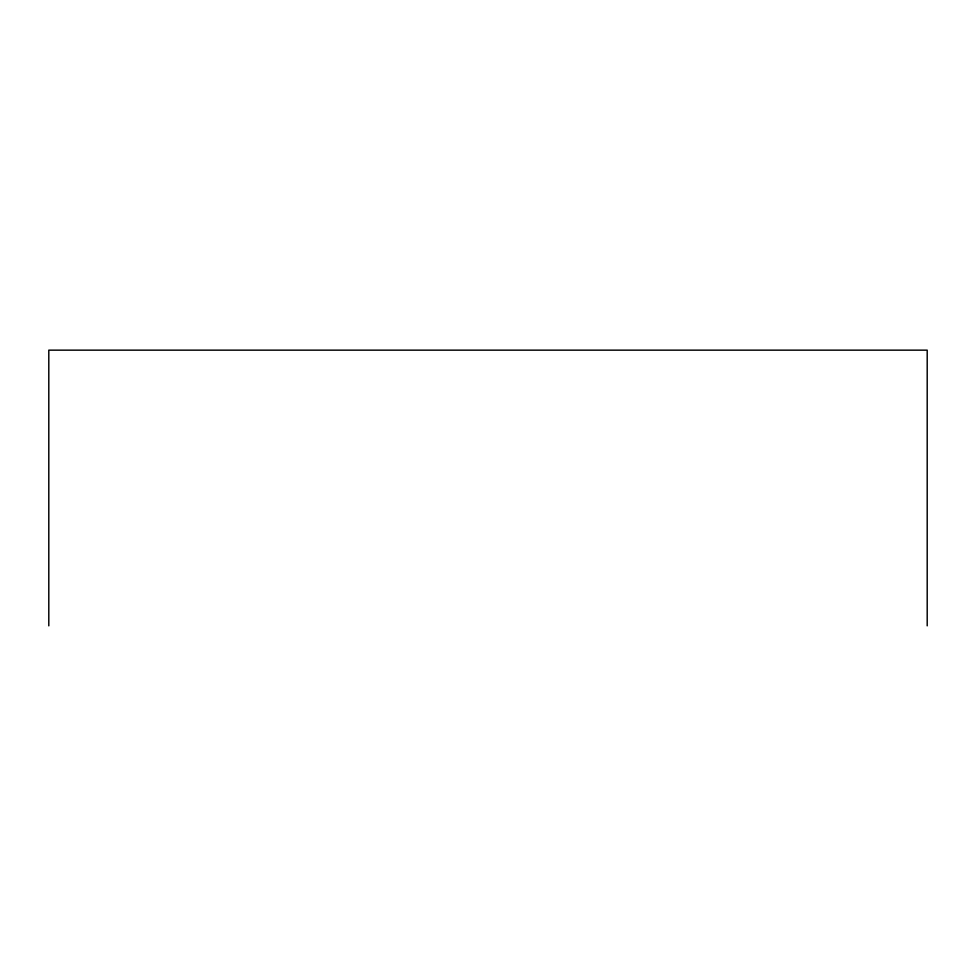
<?xml version="1.0" encoding="UTF-8"?>
<svg xmlns="http://www.w3.org/2000/svg" width="976" height="976" viewBox="0 0 976 976"><rect width="100%" height="100%" fill="white"/><g stroke="black" fill="none" stroke-linecap="round" stroke-linejoin="round"><path stroke-width="1.46" d="M927.2 625.848L927.2 350.152L48.8 350.152L48.8 625.848"/></g></svg>
